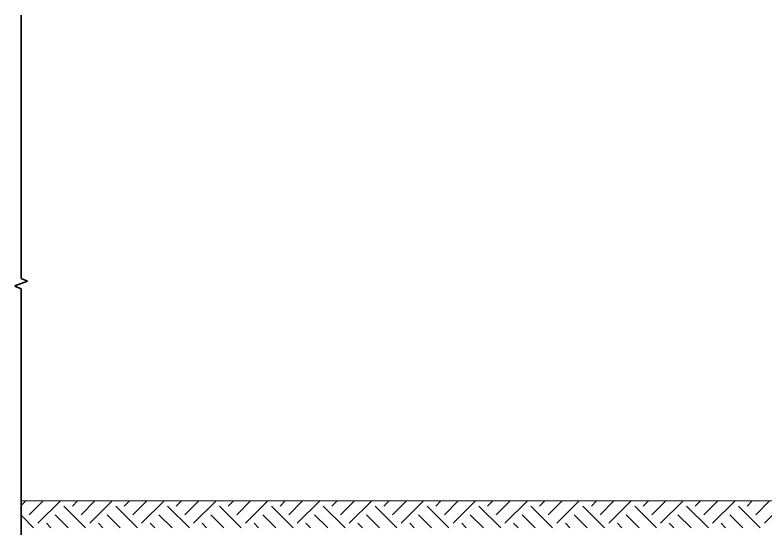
# Model space of a CAD drawing. Header units: metres. Extents: x -5.1 to 74.4, y -0.9 to 14.
# Drawn here: x 35.9 to 52.44, y -0.9 to 10.54 of the extents above; entities that cross this region are included whole.
import ezdxf

# ---------------------------------------------------------------- set-up
doc = ezdxf.new("R2010")
doc.units = ezdxf.units.M
doc.layers.add('1', color=7, linetype='Continuous', lineweight=18)
doc.layers.add('A-DETL-GENF', color=7, linetype='Continuous', lineweight=18)

# ---------------------------------------------------------------- blocks, each defined once
blk = doc.blocks.new('D_LINEA DE CORTE - D_LINEA DE CORTE-1532565-CORTE LONGITUDINAL')
at = {"layer": 'A-DETL-GENF', "lineweight": 35}
for p, q in [((-17.743, 4.741), (-17.743, 10.544)), ((-17.877, 4.579), (-17.599, 4.686)), ((-17.599, 4.686), (-17.743, 4.741)), ((-17.743, 4.52), (-17.877, 4.572)), ((-17.743, -0.902), (-17.743, 4.52))]:
    blk.add_line(p, q, dxfattribs=at)

msp = doc.modelspace()

# ---------------------------------------------------------------- hatches: boundary and pattern name
at = {"layer": 'A-DETL-GENF', "lineweight": 9, "true_color": 0xc0c0c0}
h = msp.add_hatch(dxfattribs=at)
h.set_pattern_fill('FP_6', color=9, style=0, pattern_type=2)
h.set_pattern_definition([(45, (69.16626, 0.8775), (0, 1.142996), [0.80822, -0.80822]), (45, (69.35726, 0.687), (0, 1.142996), [0.80822, -0.80822]), (45, (69.54726, 0.4965), (0, 1.142996), [0.80822, -0.80822]), (315, (69.73826, 0.4965), (1.142996, 0), [0.80822, -0.80822]), (315, (69.92826, 0.687), (1.142996, 0), [0.80822, -0.80822]), (315, (70.11926, 0.8775), (1.142996, 0), [0.80822, -0.80822])])
h.paths.add_polyline_path([(60.572, -0.744), (70.227, -0.744), (70.227, -0.15), (36.033, -0.15), (36.033, -0.744), (59.499, -0.744)])

# ---------------------------------------------------------------- linework, layer by layer
at = {"layer": '1'}
msp.add_line((70.227, -0.15), (36.033, -0.15), dxfattribs=at)

# ---------------------------------------------------------------- block references
at = {"layer": 'A-DETL-GENF', "lineweight": 35}
msp.add_blockref('D_LINEA DE CORTE - D_LINEA DE CORTE-1532565-CORTE LONGITUDINAL', (53.775, 0), dxfattribs=at)

doc.saveas('drawing.dxf')
